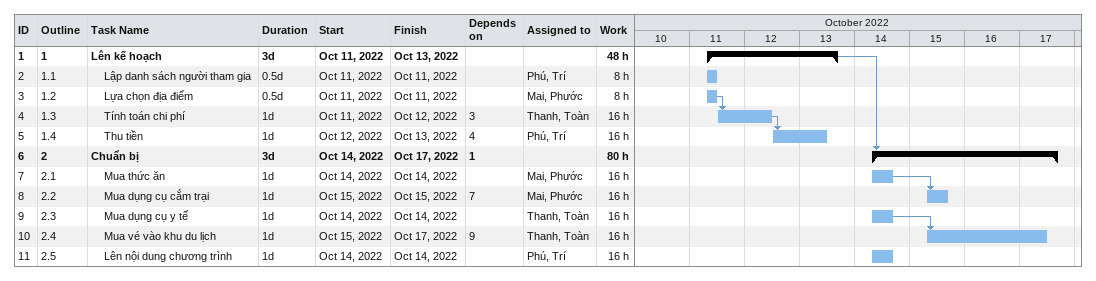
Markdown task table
| ID | WBS | Task | Duration | Start | Finish | Predecessors | Resources | Work (h) |
|---|---|---|---|---|---|---|---|---|
| 1 | 1 | **Lên kế hoạch** | 3d | 2022-10-11 | 2022-10-13 |  |  | 48 |
| 2 | 1.1 | Lập danh sách người tham gia | 0.5d | 2022-10-11 | 2022-10-11 |  | Phú, Trí | 8 |
| 3 | 1.2 | Lựa chọn địa điểm | 0.5d | 2022-10-11 | 2022-10-11 |  | Mai, Phước | 8 |
| 4 | 1.3 | Tính toán chi phí | 1d | 2022-10-11 | 2022-10-12 | 3 | Thanh, Toàn | 16 |
| 5 | 1.4 | Thu tiền | 1d | 2022-10-12 | 2022-10-13 | 4 | Phú, Trí | 16 |
| 6 | 2 | **Chuẩn bị** | 3d | 2022-10-14 | 2022-10-17 | 1 |  | 80 |
| 7 | 2.1 | Mua thức ăn | 1d | 2022-10-14 | 2022-10-14 |  | Mai, Phước | 16 |
| 8 | 2.2 | Mua dụng cụ cắm trại | 1d | 2022-10-15 | 2022-10-15 | 7 | Mai, Phước | 16 |
| 9 | 2.3 | Mua dụng cụ y tế | 1d | 2022-10-14 | 2022-10-14 |  | Thanh, Toàn | 16 |
| 10 | 2.4 | Mua vé vào khu du lịch | 1d | 2022-10-15 | 2022-10-17 | 9 | Thanh, Toàn | 16 |
| 11 | 2.5 | Lên nội dung chương trình | 1d | 2022-10-14 | 2022-10-14 |  | Phú, Trí | 16 |
